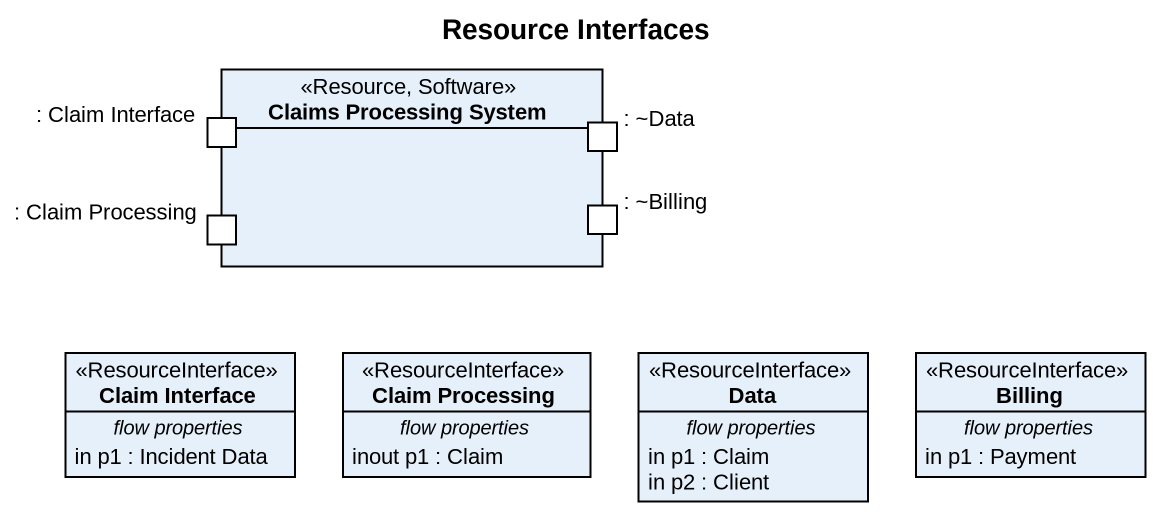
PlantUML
@startuml
title Resource Interfaces
allowmixing
hide circle
hide empty members
rectangle "Claims Processing System" as Claims_Processing_System <<Resource, Software>> {
  port ": Claim Interface" as Claim_Interface
  port ": ~Data" as Data
  port ": Claim Processing" as Claim_Processing
  port ": ~Billing" as Billing
}
class "Claim Interface" as Claim_Interface_2 <<ResourceInterface>> {
  -- flow properties --
  in p1 : Incident Data
}
class "Claim Processing" as Claim_Processing_2 <<ResourceInterface>> {
  -- flow properties --
  inout p1 : Claim
}
class "Data" as Data_2 <<ResourceInterface>> {
  -- flow properties --
  in p1 : Claim
  in p2 : Client
}
class "Billing" as Billing_2 <<ResourceInterface>> {
  -- flow properties --
  in p1 : Payment
}
@enduml
